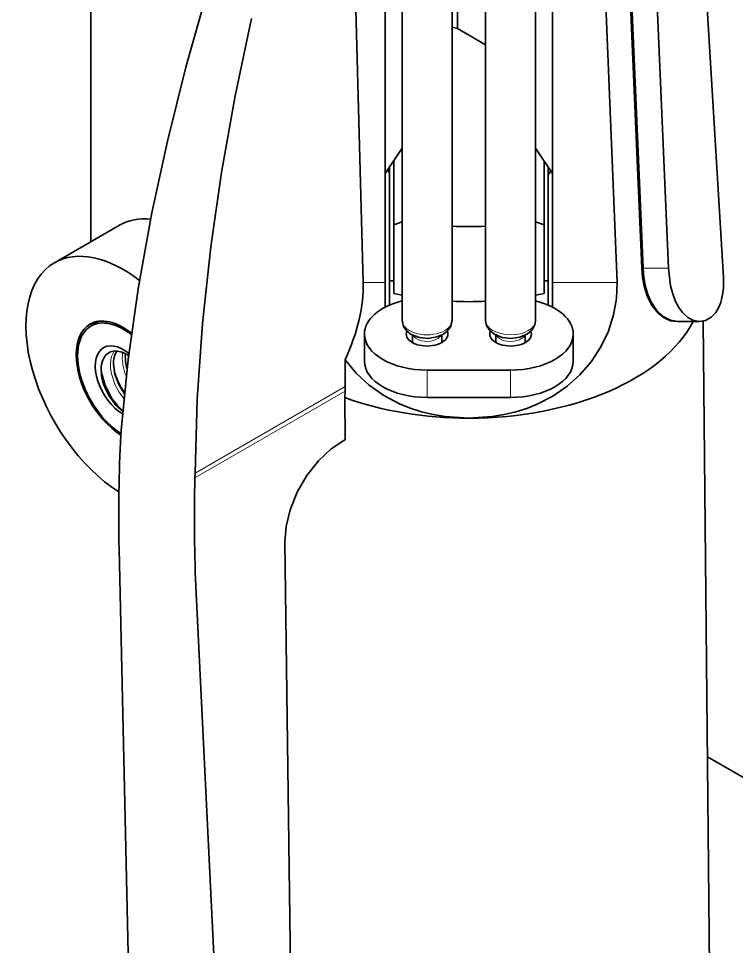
# Model space of a CAD drawing. Extents: x 370 to 946, y 143 to 764.
# Drawn here: x 696.94 to 714.14, y 633.53 to 655.75 of the extents above; entities that cross this region are included whole.
import ezdxf

# ---------------------------------------------------------------- set-up
doc = ezdxf.new("R2010")
doc.units = 0

msp = doc.modelspace()

# ---------------------------------------------------------------- linework, layer by layer
at = {"color": 7, "lineweight": 35, "ltscale": 0.455643}
msp.add_line((698.676, 668.632), (698.676, 650.406), dxfattribs=at)
at = {"color": 7, "lineweight": 35, "ltscale": 0.351216}
msp.add_line((711.269, 663.805), (711.87, 649.769), dxfattribs=at)
at = {"color": 7, "lineweight": 35, "ltscale": 0.345399}
msp.add_line((705.727, 649.426), (705.727, 663.242), dxfattribs=at)
at = {"color": 7, "lineweight": 35, "ltscale": 0.344139}
msp.add_line((710.722, 663.181), (711.276, 649.426), dxfattribs=at)
at = {"color": 7, "lineweight": 35, "ltscale": 0.334861}
msp.add_line((704.832, 662.816), (705.199, 649.426), dxfattribs=at)
at = {"color": 7, "lineweight": 35, "ltscale": 0.295248}
msp.add_line((709.727, 649.426), (709.727, 661.236), dxfattribs=at)
at = {"color": 7, "lineweight": 35, "ltscale": 0.126532}
msp.add_line((707.487, 660.575), (707.452, 655.514), dxfattribs=at)
at = {"color": 7, "lineweight": 35, "ltscale": 0.241236}
msp.add_line((713.244, 659.178), (713.823, 649.546), dxfattribs=at)
at = {"color": 7, "lineweight": 35, "ltscale": 0.226738}
msp.add_line((711.512, 658.831), (711.9, 649.77), dxfattribs=at)
at = {"color": 7, "lineweight": 35, "ltscale": 0.226764}
msp.add_line((712.51, 649.769), (712.118, 658.831), dxfattribs=at)
at = {"color": 7, "lineweight": 35, "ltscale": 0.245966}
msp.add_line((706.127, 648.522), (706.127, 658.36), dxfattribs=at)
at = {"color": 7, "lineweight": 35, "ltscale": 0.245973}
msp.add_line((707.327, 648.522), (707.327, 658.361), dxfattribs=at)
at = {"color": 7, "lineweight": 35, "ltscale": 0.245967}
msp.add_line((708.127, 648.522), (708.127, 658.361), dxfattribs=at)
at = {"color": 7, "lineweight": 35, "ltscale": 0.245972}
msp.add_line((709.327, 648.522), (709.327, 658.361), dxfattribs=at)
at = {"color": 7, "lineweight": 35, "ltscale": 0.003194}
msp.add_line((707.327, 655.541), (707.452, 655.514), dxfattribs=at)
at = {"color": 7, "lineweight": 35, "ltscale": 0.019489}
msp.add_line((708.127, 655.124), (707.452, 655.514), dxfattribs=at)
at = {"color": 7, "lineweight": 35, "ltscale": 0.01819}
for p, q in [((705.727, 652.041), (706.127, 652.649)), ((709.727, 652.041), (709.327, 652.649))]:
    msp.add_line(p, q, dxfattribs=at)
at = {"color": 7, "lineweight": 35, "ltscale": 0.03838}
for p, q in [((705.927, 650.81), (705.927, 652.345)), ((709.527, 650.81), (709.527, 652.345))]:
    msp.add_line(p, q, dxfattribs=at)
at = {"color": 7, "lineweight": 35, "ltscale": 0.080017}
msp.add_line((705.727, 652.041), (705.727, 648.841), dxfattribs=at)
at = {"color": 7, "lineweight": 35, "ltscale": 0.068217}
for p, q in [((705.827, 652.193), (705.827, 649.465)), ((709.627, 652.193), (709.627, 649.465))]:
    msp.add_line(p, q, dxfattribs=at)
at = {"color": 7, "lineweight": 35, "ltscale": 0.044908}
msp.add_line((699.36, 650.801), (697.804, 649.902), dxfattribs=at)
at = {"color": 7, "lineweight": 35, "ltscale": 0.00533}
for p, q in [((705.927, 650.81), (706.127, 650.884)), ((709.527, 650.81), (709.327, 650.884))]:
    msp.add_line(p, q, dxfattribs=at)
at = {"color": 7, "lineweight": 35, "ltscale": 0.04119}
for p, q in [((705.927, 650.81), (705.927, 649.162)), ((709.527, 649.162), (709.527, 650.81))]:
    msp.add_line(p, q, dxfattribs=at)
at = {"color": 7, "lineweight": 13, "ltscale": 0.017525}
msp.add_line((711.87, 650.47), (711.87, 649.769), dxfattribs=at)
at = {"color": 7, "lineweight": 13, "ltscale": 0.01525}
msp.add_line((711.9, 649.769), (712.51, 649.769), dxfattribs=at)
at = {"color": 7, "lineweight": 13, "ltscale": 0.013208}
msp.add_line((705.727, 649.426), (705.199, 649.426), dxfattribs=at)
at = {"color": 7, "lineweight": 35, "ltscale": 0.014642}
for p, q in [((705.727, 648.841), (705.727, 649.426)), ((709.727, 648.841), (709.727, 649.426))]:
    msp.add_line(p, q, dxfattribs=at)
at = {"color": 7, "lineweight": 35, "ltscale": 0.014413}
for p, q in [((705.827, 648.888), (705.827, 649.465)), ((709.627, 648.888), (709.627, 649.465))]:
    msp.add_line(p, q, dxfattribs=at)
at = {"color": 7, "lineweight": 35, "ltscale": 0.002501}
for p, q in [((705.827, 649.465), (705.927, 649.465)), ((709.627, 649.465), (709.527, 649.465))]:
    msp.add_line(p, q, dxfattribs=at)
at = {"color": 7, "lineweight": 13, "ltscale": 0.038728}
msp.add_line((709.727, 649.426), (711.276, 649.426), dxfattribs=at)
at = {"color": 7, "lineweight": 35, "ltscale": 0.000288407}
msp.add_line((713.827, 649.445), (713.827, 649.433), dxfattribs=at)
at = {"color": 7, "lineweight": 35, "ltscale": 0.000518808}
msp.add_line((713.827, 649.412), (713.827, 649.433), dxfattribs=at)
at = {"color": 7, "lineweight": 35, "ltscale": 0.005108}
for p, q in [((705.927, 649.162), (706.127, 649.121)), ((709.327, 649.121), (709.527, 649.162))]:
    msp.add_line(p, q, dxfattribs=at)
at = {"color": 7, "lineweight": 35, "ltscale": 0.005728}
msp.add_line((698.878, 648.501), (698.679, 648.387), dxfattribs=at)
at = {"color": 7, "lineweight": 35, "ltscale": 0.012927}
msp.add_line((712.735, 648.494), (713.252, 648.494), dxfattribs=at)
at = {"color": 7, "lineweight": 35}
for p, q in [((713.337, 648.503), (713.607, 621.835)), ((703.587, 622.734), (703.319, 643.21)), ((699.35, 643.051), (699.864, 619.928)), ((701.197, 641.985), (702.339, 618.5))]:
    msp.add_line(p, q, dxfattribs=at)
at = {"color": 7, "lineweight": 35, "ltscale": 0.01633}
for p, q in [((705.227, 648.195), (705.227, 647.542)), ((710.227, 648.195), (710.227, 647.542))]:
    msp.add_line(p, q, dxfattribs=at)
at = {"color": 7, "lineweight": 35, "ltscale": 0.004469}
msp.add_line((706.377, 648.168), (706.377, 647.989), dxfattribs=at)
at = {"color": 7, "lineweight": 35, "ltscale": 0.004472}
for p, q in [((707.077, 648.168), (707.077, 647.989)), ((708.377, 648.168), (708.377, 647.989))]:
    msp.add_line(p, q, dxfattribs=at)
at = {"color": 7, "lineweight": 35, "ltscale": 0.004465}
msp.add_line((709.077, 648.168), (709.077, 647.989), dxfattribs=at)
at = {"color": 7, "lineweight": 35, "ltscale": 0.000548179}
msp.add_line((699.505, 647.723), (699.503, 647.701), dxfattribs=at)
at = {"color": 7, "lineweight": 35, "ltscale": 0.015979}
msp.add_line((704.763, 646.937), (704.763, 647.577), dxfattribs=at)
at = {"color": 7, "lineweight": 13, "ltscale": 0.01633}
for p, q in [((706.727, 646.676), (706.727, 647.329)), ((708.727, 646.676), (708.727, 647.329))]:
    msp.add_line(p, q, dxfattribs=at)
at = {"color": 7, "lineweight": 35, "ltscale": 0.05}
for p, q in [((706.727, 647.329), (708.727, 647.329)), ((706.727, 646.676), (708.727, 646.676))]:
    msp.add_line(p, q, dxfattribs=at)
at = {"color": 7, "lineweight": 13, "ltscale": 0.103725}
msp.add_line((704.763, 646.937), (701.17, 644.863), dxfattribs=at)
at = {"color": 7, "lineweight": 35, "ltscale": 0.002777}
msp.add_line((704.763, 646.937), (704.762, 646.826), dxfattribs=at)
at = {"color": 7, "lineweight": 13, "ltscale": 0.103736}
msp.add_line((704.762, 646.826), (701.168, 644.752), dxfattribs=at)
at = {"color": 7, "lineweight": 35, "ltscale": 0.00388}
msp.add_line((704.758, 646.671), (704.762, 646.826), dxfattribs=at)
at = {"color": 7, "lineweight": 35, "ltscale": 0.025242}
msp.add_line((704.767, 645.662), (704.758, 646.671), dxfattribs=at)
at = {"color": 7, "lineweight": 35, "ltscale": 0.002711}
msp.add_line((699.394, 645.776), (699.401, 645.884), dxfattribs=at)
at = {"color": 7, "lineweight": 35, "ltscale": 0.001016}
msp.add_line((704.767, 645.662), (704.731, 645.643), dxfattribs=at)
at = {"color": 7, "lineweight": 35, "ltscale": 0.002782}
msp.add_line((701.168, 644.752), (701.17, 644.863), dxfattribs=at)
at = {"color": 7, "lineweight": 35, "ltscale": 0.124644}
msp.add_line((713.442, 638.07), (717.76, 635.577), dxfattribs=at)
at = {"color": 7, "lineweight": 35}
for points in [[(701.451, 656.368), (700.949, 654.583), (700.509, 652.813), (700.138, 651.095), (699.819, 649.326), (699.572, 647.588), (699.401, 645.884)], [(702.522, 655.75), (702.133, 653.9), (701.806, 652.064), (701.548, 650.281), (701.348, 648.444), (701.221, 646.636), (701.17, 644.863)], [(711.87, 649.769), (711.889, 649.549), (711.927, 649.34), (712.007, 649.087), (712.118, 648.869), (712.257, 648.695), (712.403, 648.58), (712.559, 648.513), (712.716, 648.495)], [(712.735, 648.494), (712.557, 648.525), (712.383, 648.617), (712.223, 648.769), (712.089, 648.976), (712.016, 649.144), (711.96, 649.33), (711.92, 649.543), (711.9, 649.769)], [(712.51, 649.769), (712.56, 649.35), (712.611, 649.153), (712.679, 648.975), (712.755, 648.832), (712.842, 648.712), (712.971, 648.592), (713.11, 648.519), (713.252, 648.494)], [(711.276, 649.426), (711.263, 649.047), (711.193, 648.656), (711.068, 648.266), (710.89, 647.888), (710.659, 647.532), (710.389, 647.218), (710.079, 646.942), (709.735, 646.706), (709.364, 646.515), (709.113, 646.414), (708.854, 646.332), (708.573, 646.264), (708.287, 646.216), (707.727, 646.179)], [(713.252, 648.494), (713.396, 648.52), (713.527, 648.594), (713.638, 648.711), (713.706, 648.822), (713.76, 648.95), (713.812, 649.175)], [(706.963, 648.124), (706.757, 648.091), (706.547, 648.109), (706.349, 648.182), (706.244, 648.261), (706.159, 648.378), (706.127, 648.522)], [(706.963, 648.124), (707.105, 648.182), (707.203, 648.253), (707.29, 648.367), (707.327, 648.522)], [(708.945, 648.118), (708.737, 648.091), (708.529, 648.114), (708.338, 648.189), (708.23, 648.275), (708.151, 648.397), (708.127, 648.522)], [(708.945, 648.118), (709.133, 648.199), (709.238, 648.289), (709.311, 648.417), (709.327, 648.522)], [(699.583, 647.676), (699.424, 647.759), (699.268, 647.788)], [(699.439, 646.333), (699.281, 646.479), (699.105, 646.721), (699.023, 646.883), (698.966, 647.041), (698.932, 647.194), (698.924, 647.411)], [(699.48, 646.763), (699.343, 646.987), (699.251, 647.236), (699.219, 647.476), (699.22, 647.538)], [(704.763, 647.577), (705.032, 647.253), (705.343, 646.967), (705.69, 646.724), (706.066, 646.526), (706.325, 646.42), (706.591, 646.334), (706.873, 646.266), (707.158, 646.217), (707.727, 646.179)], [(698.922, 647.293), (699.016, 646.962), (699.179, 646.654), (699.304, 646.491), (699.441, 646.355)], [(704.731, 645.643), (704.434, 645.447), (704.125, 645.157), (703.848, 644.804), (703.617, 644.406), (703.446, 643.986), (703.349, 643.588), (703.319, 643.21)]]:
    msp.add_lwpolyline(points, dxfattribs=at)
at = {"color": 7, "lineweight": 13}
msp.add_lwpolyline([(699.148, 647.507), (699.149, 647.374), (699.17, 647.238), (699.261, 646.97), (699.354, 646.8), (699.469, 646.65)], dxfattribs=at)
at = {"color": 7, "lineweight": 35}
for centre, radius, start, end in [((706.271, 652.309), 0.512, 199.8221, 210.0349), ((709.218, 652.31), 0.508, 323.7006, 336.4616), ((707.727, 659.428), 8.662, 267.3545, 272.648), ((712.073, 649.406), 1.754, 352.4262, 0.1985), ((707.727, 657.631), 8.662, 267.3544, 272.6481), ((699.265, 647.46), 0.328, 89.5271, 118.7839), ((699.732, 647.52), 0.511, 148.5191, 177.9859), ((700.5, 647.651), 0.999, 177.1177, 197.0186), ((701.051, 647.891), 1.587, 194.6948, 198.7643), ((700.881, 647.766), 1.707, 194.9602, 214.9862), ((735.788, 643.828), 36.446, 176.9365, 181.2216), ((738.15, 643.751), 36.995, 178.4496, 182.7356)]:
    msp.add_arc(centre, radius, start, end, dxfattribs=at)
at = {"color": 7, "lineweight": 13}
for centre, radius, start, end in [((699.692, 647.49), 0.544, 146.8491, 178.1308), ((700.542, 647.63), 1.113, 177.8882, 204.0114), ((700.139, 647.624), 0.71, 169.5432, 176.2399)]:
    msp.add_arc(centre, radius, start, end, dxfattribs=at)
at = {"color": 7, "lineweight": 35}
for centre, major_axis, ratio, start_param, end_param in [((701.01, 647.943), (-1.65, 2.858), 0.57735, 5.894133, 6.283185), ((699.454, 647.044), (-1.65, 2.858), 0.57735, 5.330234, 6.283185), ((699.454, 647.044), (-1.65, 2.858), 0.57735, 0, 2.310164), ((701.197, 647.237), (3.502, 3.493), 0.555494, 5.305641, 5.800121), ((707.727, 649.424), (6.1, 0), 0.57735, 6.212415, 6.289032), ((707.727, 649.424), (6.1, 0), 0.57735, 0.005847, 0.034758), ((706.727, 648.195), (-1.5, 0), 0.57735, 5.123905, 6.283186), ((708.727, 648.195), (-1.5, 0), 0.57735, 3.141592, 4.300873), ((699.454, 647.044), (-0.8, 1.386), 0.57735, 5.320868, 6.283185), ((699.454, 647.044), (-0.775, 1.342), 0.57735, 5.319821, 6.283185), ((707.727, 649.412), (5.6, 0), 0.57735, 4.712389, 5.995268), ((699.454, 647.044), (-0.775, 1.342), 0.57735, 6.283185, 8.586468), ((699.454, 647.044), (-0.8, 1.386), 0.57735, 0, 0.785398), ((706.727, 648.195), (-0.5, 0), 0.57735, 6.045831, 6.283185), ((706.727, 648.195), (-0.5, 0), 0.57735, 3.141593, 3.378988), ((708.727, 648.195), (-0.5, 0), 0.57735, 6.045781, 6.283185), ((708.727, 648.195), (-0.5, 0), 0.57735, 3.141593, 3.377634), ((706.727, 648.195), (-1.5, 0), 0.57735, 0.000001, 1.570796), ((706.727, 648.195), (-0.5, 0), 0.57735, 0, 3.141593), ((708.727, 648.195), (-0.5, 0), 0.57735, 0, 3.141593), ((708.727, 648.195), (-1.5, 0), 0.57735, 1.570796, 3.141592), ((699.454, 647.044), (-0.475, 0.823), 0.57735, 5.295116, 8.609993), ((699.454, 647.044), (-0.8, 1.386), 0.57735, 0.785398, 2.302947), ((699.527, 646.994), (0.419, -0.753), 0.581646, 3.141419, 3.845376), ((706.727, 647.542), (-1.5, 0), 0.57735, 0.000001, 1.570796), ((708.727, 647.542), (-1.5, 0), 0.57735, 1.570796, 3.141592), ((707.727, 649.412), (5.6, 0), 0.57735, 4.153472, 4.712389)]:
    msp.add_ellipse(centre, major_axis=major_axis, ratio=ratio, start_param=start_param, end_param=end_param, dxfattribs=at)
at = {"color": 7, "lineweight": 13}
for centre, major_axis, start_param, end_param in [((706.727, 648.522), (0.6, 0), 3.141519, 6.283112), ((708.727, 648.522), (0.6, 0), 3.141473, 6.283065), ((706.727, 648.219), (-0.35, 0), 0.293224, 2.037397), ((706.727, 648.219), (-0.35, 0), 2.037397, 2.851987), ((708.727, 648.219), (-0.35, 0), 0.291781, 1.999534), ((708.727, 648.219), (-0.35, 0), 1.999534, 2.848609)]:
    msp.add_ellipse(centre, major_axis=major_axis, ratio=0.57735, start_param=start_param, end_param=end_param, dxfattribs=at)

doc.saveas('drawing.dxf')
